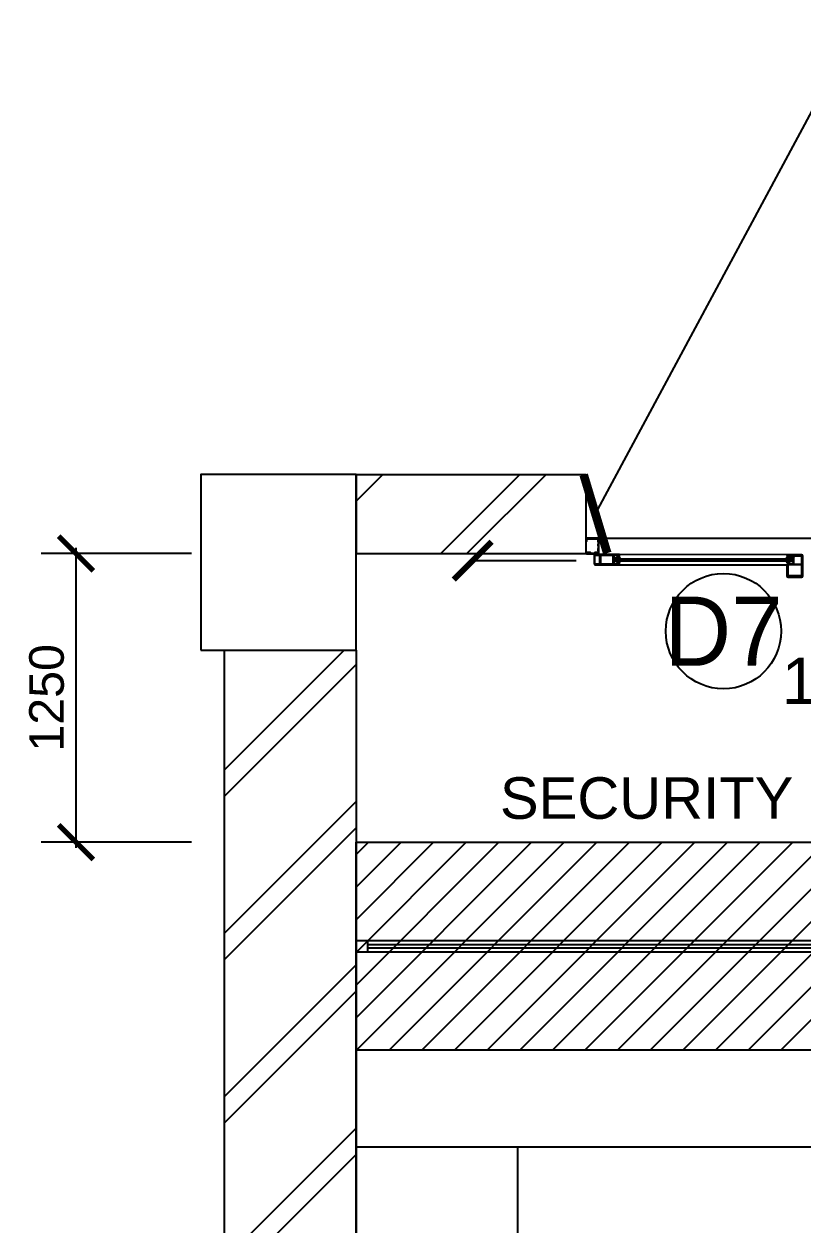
# Model space of a CAD drawing. Header units: millimetres. Extents: x -242071 to 82444, y -53139 to 112036.
# Drawn here: x 8114 to 11489, y -34056 to -28856 of the extents above; entities that cross this region are included whole.
import ezdxf

# ---------------------------------------------------------------- set-up
doc = ezdxf.new("R2010")
doc.units = ezdxf.units.MM
doc.header["$PDSIZE"] = 1
doc.linetypes.add('DASHED', pattern=[19.05, 12.7, -6.35])
for name, color, linetype in [('Columns_conc_steel_timber', 5, 'Continuous'), ('Dimensions_Builders_work', 1, 'Continuous'), ('Fixture_Room', 2, 'Continuous'), ('Hatch_Builders_work', 1, 'Continuous'), ('Hatch_Partition_layout', 1, 'Continuous'), ('Office Number', 2, 'Continuous'), ('Text_Builders_work', 1, 'Continuous'), ('Text_Roof_plan', 1, 'Continuous'), ('Text_Room_names_brickwork', 1, 'Continuous'), ('Walls_brick_block_etc', 3, 'Continuous'), ('Windows_and_doors_to_brickwork', 1, 'Continuous')]:
    doc.layers.add(name, color=color, linetype=linetype)
doc.styles.add('Text_Style_1', font='Freehand')
doc.styles.add('Text_Style_3_d7b89161-017f-4e9d-a07b-0b1ab719bac5', font='freehand')
doc.styles.add('Text_Style_5', font='arial.ttf')
doc.dimstyles.new('$DIM_Caddie', dxfattribs={"dimscale": 100, "dimtxt": 2.5, "dimasz": 3, "dimexe": 3, "dimexo": 0, "dimgap": 1, "dimtad": 1, "dimdec": 0, "dimzin": 0, "dimdsep": 46, "dimtxsty": 'Text_Style_3_d7b89161-017f-4e9d-a07b-0b1ab719bac5', "dimblk": 'ARCHTICK', "dimblk1": 'ARCHTICK', "dimblk2": 'ARCHTICK', "dimcen": 0.4, "dimclrd": 1, "dimclre": 1, "dimclrt": 2, "dimadec": 0, "dimazin": 0, "dimtfac": 0.5, "dimtdec": 0, "dimtix": 1, "dimtmove": 0, "dimatfit": 2, "dimldrblk": 'ARCHTICK', "dimfxl": 7, "dimfxlon": 1, "dimtfillclr": 1, "dimtolj": 1, "dimtzin": 0, "dimlwd": -3, "dimlwe": -3, "dimarcsym": 1})

# ---------------------------------------------------------------- blocks, each defined once
blk = doc.blocks.new('_ArchTick')
at = {"color": 0, "linetype": 'ByBlock', "const_width": 0.15}
blk.add_lwpolyline([(-0.5, -0.5), (0.5, 0.5)], dxfattribs=at)
blk = doc.blocks.new('*D585')
at = {"layer": 'Defpoints', "color": 0}
for p in [(9552.8, -31148.6), (8339.3, -32398.6), (9552.8, -32398.6)]:
    blk.add_point(p, dxfattribs=at)
at = {"layer": 'Dimensions_Builders_work', "color": 1, "linetype": 'Continuous', "lineweight": -3}
for p, q in [((8839.3, -31148.6), (8189.3, -31148.6)), ((8339.3, -31123.6), (8339.3, -32423.6)), ((8839.3, -32398.6), (8189.3, -32398.6))]:
    blk.add_line(p, q, dxfattribs=at)
at = {"layer": 'Dimensions_Builders_work', "color": 1, "lineweight": -3, "xscale": 150, "yscale": 150, "zscale": 150}
for p, rotation in [((8339.3, -31148.6), 90), ((8339.3, -32398.6), 270)]:
    blk.add_blockref('_ArchTick', p, dxfattribs=dict(at, rotation=rotation))
at = {"layer": 'Dimensions_Builders_work', "color": 1, "linetype": 'Continuous', "lineweight": -3, "insert": (8212.8, -31773.6), "char_height": 150, "attachment_point": 5, "rotation": 90, "style": 'Text_Style_5'}
blk.add_mtext('\\A1;1250', dxfattribs=at)
blk = doc.blocks.new('_Open90')
at = {"color": 0, "linetype": 'ByBlock', "lineweight": -2}
for p, q in [((-0.5, 0.5), (0, 0)), ((0, 0), (-1, 0)), ((0, 0), (-0.5, -0.5))]:
    blk.add_line(p, q, dxfattribs=at)

msp = doc.modelspace()

# ---------------------------------------------------------------- hatches: boundary and pattern name
at = {"layer": 'Fixture_Room', "linetype": 'Continuous'}
h = msp.add_hatch(dxfattribs=at)
h.set_pattern_fill('_USER', color=1, scale=100, angle=45, style=0, pattern_type=0)
h.set_pattern_definition([(45, (-0.009, -8204.92), (-70.71068, 70.71068), [])])
h.paths.add_polyline_path([(9552.8, -33298.6), (12541.8, -33298.6), (12541.8, -32398.6), (9552.8, -32398.6)])
at = {"layer": 'Hatch_Builders_work', "linetype": 'Continuous', "lineweight": -3}
h = msp.add_hatch(dxfattribs=at)
h.set_pattern_fill('BRICKPLAN', color=1, scale=500, angle=45, style=0)
h.set_pattern_definition([(45, (-0.009, -8654.9), (-353.5534, 353.5534), []), (45, (-56.6, -8598.35), (-353.5534, 353.5534), [])])
h.paths.add_polyline_path([(8981.3, -39915.8), (8981.3, -39115.7), (9108.3, -39115.7), (9108.3, -38429.9), (8981.3, -38429.9), (8981.3, -31567.7), (9552.8, -31567.7), (9552.8, -36934.4), (9324.2, -36934.4), (9324.2, -37934.4), (9552.8, -37934.4), (9552.8, -38429.9), (11127.6, -38429.9), (11127.6, -39001.4), (9552.8, -39001.4), (9552.8, -39915.8)])
at = {"layer": 'Hatch_Partition_layout', "linetype": 'Continuous'}
h = msp.add_hatch(dxfattribs=at)
h.set_pattern_fill('BRICKPLAN', color=1, scale=500, angle=45, style=0)
h.set_pattern_definition([(45, (-0.009, -8654.9), (-353.553, 353.553), []), (45, (-56.6, -8598.35), (-353.553, 353.553), [])])
h.paths.add_polyline_path([(9552.8, -31148.6), (10549.8, -31148.6), (10549.8, -30805.7), (9552.8, -30805.7)])

# ---------------------------------------------------------------- linework, layer by layer
at = {"layer": 'Columns_conc_steel_timber', "color": 4, "linetype": 'Continuous'}
msp.add_lwpolyline([(8879.7, -31567.7), (9552.8, -31567.7), (9552.8, -30805.7), (8879.7, -30805.7), (8879.7, -31567.7)], dxfattribs=at)
at = {"layer": 'Fixture_Room', "color": 2, "linetype": 'Continuous'}
for p, q in [((9552.8, -32398.6), (12541.8, -32398.6)), ((9552.8, -33298.6), (9552.8, -32398.6)), ((9552.8, -32823.6), (12591.8, -32823.6)), ((9602.8, -32823.6), (9602.8, -32873.6)), ((9552.8, -32873.6), (12591.8, -32873.6)), ((12541.8, -33298.6), (9552.8, -33298.6)), ((9552.8, -34889.6), (9552.8, -33298.6)), ((12541.8, -33718.6), (9552.8, -33718.6)), ((10252.8, -33718.6), (10252.8, -34889.6))]:
    msp.add_line(p, q, dxfattribs=at)
at = {"layer": 'Fixture_Room', "color": 1, "linetype": 'Continuous'}
for p, q in [((9602.8, -32841.1), (12541.8, -32841.1)), ((9602.8, -32856.1), (12541.8, -32856.1))]:
    msp.add_line(p, q, dxfattribs=at)
at = {"layer": 'Text_Builders_work', "color": 2, "linetype": 'Continuous', "lineweight": -3}
msp.add_circle((11144.3, -31484.7), 249.8, dxfattribs=at)
at = {"layer": 'Walls_brick_block_etc', "color": 3, "linetype": 'Continuous'}
for p, q in [((9552.8, -30805.7), (9552.8, -31148.6)), ((9552.8, -30805.7), (10549.8, -30805.7)), ((10549.8, -31148.6), (10549.8, -30805.7)), ((9552.8, -31148.6), (10549.8, -31148.6)), ((8981.3, -31567.7), (8981.3, -38429.9)), ((8981.3, -31567.7), (9552.8, -31567.7)), ((9552.8, -31567.7), (9552.8, -35339.6))]:
    msp.add_line(p, q, dxfattribs=at)
at = {"layer": 'Windows_and_doors_to_brickwork', "color": 1, "linetype": 'Continuous', "lineweight": -3}
for p, q in [((10549.8, -31093.5), (10549.8, -31082.5)), ((10605.3, -31082), (10550.4, -31082)), ((10551.8, -31095.3), (10551.6, -31095.3)), ((10552.3, -31094.8), (10552.3, -31085)), ((10552.8, -31084.5), (10601.7, -31084.5)), ((10601.7, -31090.5), (10601.6, -31090.5)), ((10601.6, -31097.6), (10601.6, -31090.5)), ((10601.7, -31097.6), (10601.6, -31097.6)), ((10602.3, -31090), (10602.3, -31085)), ((10602.3, -31107.6), (10602.3, -31098.1)), ((10604.4, -31083.3), (10605.4, -31083)), ((10604.4, -31114.3), (10604.4, -31083.3)), ((10605.3, -31082), (12374.4, -31082)), ((10549.8, -31148.6), (10549.8, -31144.1)), ((10551.8, -31142.3), (10551.6, -31142.3)), ((10551.6, -31150.4), (10591.1, -31150.4)), ((10552.3, -31143.5), (10552.3, -31142.8)), ((10568.1, -31144), (10552.8, -31144)), ((10568.7, -31147.4), (10568.7, -31144.6)), ((10585.7, -31147.9), (10569.2, -31147.9)), ((10586.8, -31144.9), (10586.8, -31147.4)), ((10601.7, -31144), (10587.7, -31144)), ((10589, -31148.1), (10589, -31147)), ((10602.2, -31147.6, 1.8), (10589, -31147.6, 1.8)), ((10589.5, -31146.5), (10601.7, -31146.5)), ((10591.1, -31148.6), (10589.5, -31148.6)), ((10591.6, -31149.8), (10591.6, -31149.1)), ((10592.9, -31153.4, 1.8), (10592.9, -31147.6, 1.8)), ((10595.6, -31153.4, 1.8), (10595.6, -31147.6, 1.8)), ((10598.2, -31153.4, 1.8), (10598.2, -31147.6, 1.8)), ((10599.5, -31149.1), (10599.5, -31149.8)), ((10601.7, -31148.6), (10600.1, -31148.6)), ((10600.1, -31150.4), (10602.6, -31150.4)), ((10600.9, -31137.5), (10600.9, -31126.3)), ((10601.7, -31125.7), (10601.4, -31125.7)), ((10601.7, -31138.1), (10601.4, -31138.1)), ((10601.6, -31115.2), (10601.6, -31108.1)), ((10601.7, -31108.1), (10601.6, -31108.1)), ((10601.7, -31115.2), (10601.6, -31115.2)), ((10602.2, -31147), (10602.2, -31148.1)), ((10602.3, -31125.2), (10602.3, -31115.7)), ((10602.3, -31143.5), (10602.3, -31138.6)), ((10603.9, -31115.1), (10604.2, -31114.7)), ((10604.2, -31115.5), (10603.9, -31115.1)), ((10604.4, -31148.6), (10604.4, -31115.8)), ((10584, -31157, 1.8), (10584, -31174.7, 1.8)), ((10584, -31176.2, 1.8), (10584, -31193.9, 1.8)), ((10584.1, -31175.1, 1.8), (10584.5, -31175.4, 1.8)), ((10584.5, -31175.4, 1.8), (10584.1, -31175.8, 1.8)), ((10586.4, -31193.9, 1.8), (10586.4, -31157, 1.8)), ((10693.6, -31153.4, 1.8), (10587.5, -31153.4, 1.8)), ((10587.5, -31153.4), (10587.5, -31153.4, 1.8)), ((10587.5, -31153.4), (10693.6, -31153.4)), ((10609.1, -31155.9), (10587.5, -31155.9)), ((10587.5, -31155.9, 1.8), (10609.1, -31155.9, 1.8)), ((10587.5, -31155.9), (10587.5, -31155.9, 1.8)), ((10587.5, -31195), (10609.1, -31195)), ((10609.1, -31195, 1.8), (10587.5, -31195, 1.8)), ((10587.5, -31195), (10587.5, -31195, 1.8)), ((10587.5, -31197.4, 1.8), (10693.6, -31197.4, 1.8)), ((10587.5, -31197.4), (10587.5, -31197.4, 1.8)), ((10693.6, -31197.4), (10587.5, -31197.4)), ((10609.1, -31174.7), (10609.1, -31155.9)), ((10609.1, -31155.9, 1.8), (10609.1, -31174.7, 1.8)), ((10609.1, -31155.9), (10609.1, -31155.9, 1.8)), ((10609.1, -31174.7), (10609.1, -31174.7, 1.8)), ((10609.1, -31195), (10609.1, -31176.2)), ((10609.1, -31176.2, 1.8), (10609.1, -31195, 1.8)), ((10609.1, -31176.2), (10609.1, -31176.2, 1.8)), ((10609.1, -31195), (10609.1, -31195, 1.8)), ((10609.7, -31175.4), (10609.3, -31175.1)), ((10609.3, -31175.1, 1.8), (10609.7, -31175.4, 1.8)), ((10609.3, -31175.1), (10609.3, -31175.1, 1.8)), ((10609.3, -31175.8), (10609.7, -31175.4)), ((10609.7, -31175.4, 1.8), (10609.3, -31175.8, 1.8)), ((10609.3, -31175.8), (10609.3, -31175.8, 1.8)), ((10609.7, -31175.4), (10609.7, -31175.4, 1.8)), ((10611.8, -31195), (10611.8, -31155.9)), ((10611.8, -31155.9), (10667.1, -31155.9)), ((10667.1, -31155.9, 1.8), (10611.8, -31155.9, 1.8)), ((10611.8, -31155.9, 1.8), (10611.8, -31195, 1.8)), ((10611.8, -31155.9), (10611.8, -31155.9, 1.8)), ((10667.1, -31195), (10611.8, -31195)), ((10611.8, -31195, 1.8), (10667.1, -31195, 1.8)), ((10611.8, -31195), (10611.8, -31195, 1.8)), ((10667.1, -31155.9), (10667.1, -31195)), ((10667.1, -31195, 1.8), (10667.1, -31155.9, 1.8)), ((10667.1, -31155.9), (10667.1, -31155.9, 1.8)), ((10667.1, -31195), (10667.1, -31195, 1.8)), ((10669.5, -31155.9), (10669.5, -31195)), ((10669.5, -31155.9, 1.8), (10689.4, -31155.9, 1.8)), ((10669.5, -31195, 1.8), (10669.5, -31155.9, 1.8)), ((10669.5, -31155.9), (10669.5, -31155.9, 1.8)), ((10689.4, -31155.9), (10669.5, -31155.9)), ((10689.4, -31195, 1.8), (10669.5, -31195, 1.8)), ((10669.5, -31195), (10669.5, -31195, 1.8)), ((10669.5, -31195), (10689.4, -31195)), ((10673.6, -31169.1), (10673.6, -31181.8)), ((10673.6, -31169.1), (10673.6, -31169.1, -1.8)), ((10673.6, -31181.8, -1.8), (10673.6, -31169.1, -1.8)), ((10673.6, -31181.8), (10673.6, -31181.8, -1.8)), ((10673.7, -31168.9), (10673.7, -31168.9, -1.8)), ((10682.3, -31168.9), (10673.7, -31168.9)), ((10673.7, -31168.9, -1.8), (10682.3, -31168.9, -1.8)), ((10673.7, -31182), (10673.7, -31182, -1.8)), ((10682.3, -31182, -1.8), (10673.7, -31182, -1.8)), ((10673.7, -31182), (10682.3, -31182)), ((10675.7, -31179.7), (10675.7, -31171.2)), ((10675.7, -31171.2), (10675.7, -31171.2, -1.8)), ((10675.7, -31171.2, -1.8), (10675.7, -31179.7, -1.8)), ((10675.7, -31179.7), (10675.7, -31179.7, -1.8)), ((10675.9, -31171.1), (10675.9, -31171.1, -1.8)), ((10696.5, -31171.1, -1.8), (10675.9, -31171.1, -1.8)), ((10675.9, -31171.1), (10696.5, -31171.1)), ((10675.9, -31179.9), (10675.9, -31179.9, -1.8)), ((10696.5, -31179.9), (10675.9, -31179.9)), ((10675.9, -31179.9, -1.8), (10696.5, -31179.9, -1.8)), ((10682.3, -31168.9), (10682.3, -31168.9, -1.8)), ((10682.3, -31182), (10682.3, -31182, -1.8)), ((10682.4, -31168.9, -1.8), (10684.9, -31166.4, -1.8)), ((10684.9, -31166.4), (10682.4, -31168.9)), ((10682.4, -31168.9), (10682.4, -31168.9, -1.8)), ((10682.4, -31182), (10682.4, -31182, -1.8)), ((10684.9, -31184.5, -1.8), (10682.4, -31182, -1.8)), ((10682.4, -31182), (10684.9, -31184.5)), ((10689.3, -31162.8, 1.8), (10682.6, -31164.6, 1.8)), ((10682.6, -31164.6), (10689.3, -31162.8)), ((10682.6, -31164.6), (10682.6, -31164.6, 1.8)), ((10682.6, -31186.3, 1.8), (10689.3, -31188.1, 1.8)), ((10682.6, -31186.3), (10682.6, -31186.3, 1.8)), ((10689.3, -31188.1), (10682.6, -31186.3)), ((10682.9, -31166.6), (10682.9, -31166.6, 1.8)), ((10682.9, -31184.2), (10682.9, -31184.2, 1.8)), ((10683.7, -31166.1), (10683.3, -31166.5)), ((10683.3, -31166.5, 1.8), (10683.7, -31166.1, 1.8)), ((10683.3, -31166.5), (10683.3, -31166.5, 1.8)), ((10683.7, -31184.8, 1.8), (10683.3, -31184.4, 1.8)), ((10683.3, -31184.4), (10683.3, -31184.4, 1.8)), ((10683.3, -31184.4), (10683.7, -31184.8)), ((10684, -31166.5), (10683.7, -31166.1)), ((10683.7, -31166.1, 1.8), (10684, -31166.5, 1.8)), ((10683.7, -31166.1), (10683.7, -31166.1, 1.8)), ((10684, -31184.4, 1.8), (10683.7, -31184.8, 1.8)), ((10683.7, -31184.8), (10684, -31184.4)), ((10683.7, -31184.8), (10683.7, -31184.8, 1.8)), ((10684, -31166.5), (10684, -31166.5, 1.8)), ((10684, -31184.4), (10684, -31184.4, 1.8)), ((10685.1, -31166.1), (10684.8, -31166.5)), ((10684.8, -31166.5, 1.8), (10685.1, -31166.1, 1.8)), ((10684.8, -31166.5), (10684.8, -31166.5, 1.8)), ((10685.1, -31184.8, 1.8), (10684.8, -31184.4, 1.8)), ((10684.8, -31184.4), (10684.8, -31184.4, 1.8)), ((10684.8, -31184.4), (10685.1, -31184.8)), ((10684.9, -31166.4), (10684.9, -31166.4, -1.8)), ((10684.9, -31184.5), (10684.9, -31184.5, -1.8)), ((10685.5, -31166.5), (10685.1, -31166.1)), ((10685.1, -31166.1, 1.8), (10685.5, -31166.5, 1.8)), ((10685.1, -31166.1), (10685.1, -31166.1, 1.8)), ((10685.5, -31184.4, 1.8), (10685.1, -31184.8, 1.8)), ((10685.1, -31184.8), (10685.5, -31184.4)), ((10685.1, -31184.8), (10685.1, -31184.8, 1.8)), ((10685.2, -31166.5), (10685.2, -31166.5, -1.8)), ((10685.2, -31166.5, -1.8), (10685.2, -31168.8, -1.8)), ((10685.2, -31168.8), (10685.2, -31166.5)), ((10685.2, -31168.8), (10685.2, -31168.8, -1.8)), ((10685.2, -31182.1), (10685.2, -31182.1, -1.8)), ((10685.2, -31182.1, -1.8), (10685.2, -31184.4, -1.8)), ((10685.2, -31184.4), (10685.2, -31182.1)), ((10685.2, -31184.4), (10685.2, -31184.4, -1.8)), ((10685.4, -31168.9), (10685.4, -31168.9, -1.8)), ((10685.4, -31168.9, -1.8), (10687, -31168.9, -1.8)), ((10687, -31168.9), (10685.4, -31168.9)), ((10685.4, -31182), (10685.4, -31182, -1.8)), ((10687, -31182, -1.8), (10685.4, -31182, -1.8)), ((10685.4, -31182), (10687, -31182)), ((10685.5, -31166.5), (10685.5, -31166.5, 1.8)), ((10685.5, -31184.4), (10685.5, -31184.4, 1.8)), ((10686.6, -31166.1), (10686.3, -31166.5)), ((10686.3, -31166.5, 1.8), (10686.6, -31166.1, 1.8)), ((10686.3, -31166.5), (10686.3, -31166.5, 1.8)), ((10686.6, -31184.8, 1.8), (10686.3, -31184.4, 1.8)), ((10686.3, -31184.4), (10686.3, -31184.4, 1.8)), ((10686.3, -31184.4), (10686.6, -31184.8)), ((10687, -31166.5), (10686.6, -31166.1)), ((10686.6, -31166.1, 1.8), (10687, -31166.5, 1.8)), ((10686.6, -31166.1), (10686.6, -31166.1, 1.8)), ((10687, -31184.4, 1.8), (10686.6, -31184.8, 1.8)), ((10686.6, -31184.8), (10687, -31184.4)), ((10686.6, -31184.8), (10686.6, -31184.8, 1.8)), ((10687, -31166.5), (10687, -31166.5, 1.8)), ((10687, -31168.9), (10687, -31168.9, -1.8)), ((10687, -31182), (10687, -31182, -1.8)), ((10687, -31184.4), (10687, -31184.4, 1.8)), ((10687.2, -31168.9, -1.8), (10689.6, -31166.4, -1.8)), ((10689.6, -31166.4), (10687.2, -31168.9)), ((10687.2, -31168.9), (10687.2, -31168.9, -1.8)), ((10687.2, -31182), (10687.2, -31182, -1.8)), ((10689.6, -31184.5, -1.8), (10687.2, -31182, -1.8)), ((10687.2, -31182), (10689.6, -31184.5)), ((10688.1, -31166.1), (10687.8, -31166.5)), ((10687.8, -31166.5, 1.8), (10688.1, -31166.1, 1.8)), ((10687.8, -31166.5), (10687.8, -31166.5, 1.8)), ((10688.1, -31184.8, 1.8), (10687.8, -31184.4, 1.8)), ((10687.8, -31184.4), (10687.8, -31184.4, 1.8)), ((10687.8, -31184.4), (10688.1, -31184.8)), ((10688.5, -31166.5), (10688.1, -31166.1)), ((10688.1, -31166.1, 1.8), (10688.5, -31166.5, 1.8)), ((10688.1, -31166.1), (10688.1, -31166.1, 1.8)), ((10688.5, -31184.4, 1.8), (10688.1, -31184.8, 1.8)), ((10688.1, -31184.8), (10688.5, -31184.4)), ((10688.1, -31184.8), (10688.1, -31184.8, 1.8)), ((10688.5, -31166.5), (10688.5, -31166.5, 1.8)), ((10688.5, -31184.4), (10688.5, -31184.4, 1.8)), ((10689.3, -31162.8), (10689.3, -31162.8, 1.8)), ((10689.6, -31166.1), (10689.3, -31166.5)), ((10689.3, -31166.5, 1.8), (10689.6, -31166.1, 1.8)), ((10689.3, -31166.5), (10689.3, -31166.5, 1.8)), ((10689.6, -31184.8, 1.8), (10689.3, -31184.4, 1.8)), ((10689.3, -31184.4), (10689.3, -31184.4, 1.8)), ((10689.3, -31184.4), (10689.6, -31184.8)), ((10689.3, -31188.1), (10689.3, -31188.1, 1.8)), ((10689.4, -31155.9), (10689.4, -31155.9, 1.8)), ((10689.4, -31195), (10689.4, -31195, 1.8)), ((10690, -31166.5), (10689.6, -31166.1)), ((10689.6, -31166.1, 1.8), (10690, -31166.5, 1.8)), ((10689.6, -31166.1), (10689.6, -31166.1, 1.8)), ((10689.6, -31166.4), (10689.6, -31166.4, -1.8)), ((10690, -31184.4, 1.8), (10689.6, -31184.8, 1.8)), ((10689.6, -31184.8), (10690, -31184.4)), ((10689.6, -31184.5), (10689.6, -31184.5, -1.8)), ((10689.6, -31184.8), (10689.6, -31184.8, 1.8)), ((10689.9, -31156.4, 1.8), (10689.9, -31161.9, 1.8)), ((10689.9, -31156.4), (10689.9, -31156.4, 1.8)), ((10689.9, -31161.9), (10689.9, -31156.4)), ((10689.9, -31161.9), (10689.9, -31161.9, 1.8)), ((10689.9, -31166.5), (10689.9, -31166.5, -1.8)), ((10689.9, -31166.5, -1.8), (10689.9, -31168.8, -1.8)), ((10689.9, -31168.8), (10689.9, -31166.5)), ((10689.9, -31168.8), (10689.9, -31168.8, -1.8)), ((10689.9, -31182.1, -1.8), (10689.9, -31184.4, -1.8)), ((10689.9, -31182.1), (10689.9, -31182.1, -1.8)), ((10689.9, -31184.4), (10689.9, -31182.1)), ((10689.9, -31184.4), (10689.9, -31184.4, -1.8)), ((10689.9, -31189, 1.8), (10689.9, -31194.5, 1.8)), ((10689.9, -31189), (10689.9, -31189, 1.8)), ((10689.9, -31194.5), (10689.9, -31189)), ((10689.9, -31194.5), (10689.9, -31194.5, 1.8)), ((10690, -31166.5), (10690, -31166.5, 1.8)), ((10690, -31184.4), (10690, -31184.4, 1.8)), ((10690.1, -31168.9, -1.8), (10692.2, -31168.9, -1.8)), ((10690.1, -31168.9), (10690.1, -31168.9, -1.8)), ((10692.2, -31168.9), (10690.1, -31168.9)), ((10692.2, -31182, -1.8), (10690.1, -31182, -1.8)), ((10690.1, -31182), (10690.1, -31182, -1.8)), ((10690.1, -31182), (10692.2, -31182)), ((10691.1, -31166.1), (10690.7, -31166.5)), ((10690.7, -31166.5, 1.8), (10691.1, -31166.1, 1.8)), ((10690.7, -31166.5), (10690.7, -31166.5, 1.8)), ((10691.1, -31184.8, 1.8), (10690.7, -31184.4, 1.8)), ((10690.7, -31184.4), (10690.7, -31184.4, 1.8)), ((10690.7, -31184.4), (10691.1, -31184.8)), ((10691.5, -31166.5), (10691.1, -31166.1)), ((10691.1, -31166.1, 1.8), (10691.5, -31166.5, 1.8)), ((10691.1, -31166.1), (10691.1, -31166.1, 1.8)), ((10691.1, -31184.8), (10691.5, -31184.4)), ((10691.5, -31184.4, 1.8), (10691.1, -31184.8, 1.8)), ((10691.1, -31184.8), (10691.1, -31184.8, 1.8)), ((10691.5, -31166.5), (10691.5, -31166.5, 1.8)), ((10691.5, -31184.4), (10691.5, -31184.4, 1.8)), ((10692.2, -31168.9), (10692.2, -31168.9, -1.8)), ((10692.2, -31182), (10692.2, -31182, -1.8)), ((10692.4, -31166.1, 1.8), (10692.4, -31154.9, 1.8)), ((10692.4, -31154.9, 1.8), (10693.6, -31154.9, 1.8)), ((10692.4, -31154.9), (10692.4, -31154.9, 1.8)), ((10692.4, -31154.9), (10692.4, -31166.1)), ((10693.6, -31154.9), (10692.4, -31154.9)), ((10692.4, -31163), (10692.4, -31168.8)), ((10692.4, -31168.8, -1.8), (10692.4, -31163, -1.8)), ((10692.4, -31163), (10692.4, -31163, -1.8)), ((10692.4, -31166.1), (10692.4, -31166.1, 1.8)), ((10692.4, -31168.8), (10692.4, -31168.8, -1.8)), ((10692.4, -31182.1), (10692.4, -31182.1, -1.8)), ((10692.4, -31187.9, -1.8), (10692.4, -31182.1, -1.8)), ((10692.4, -31182.1), (10692.4, -31187.9)), ((10692.4, -31196, 1.8), (10692.4, -31184.8, 1.8)), ((10692.4, -31184.8), (10692.4, -31184.8, 1.8)), ((10692.4, -31184.8), (10692.4, -31196)), ((10692.4, -31187.9), (10692.4, -31187.9, -1.8)), ((10692.4, -31196), (10693.6, -31196)), ((10693.6, -31196, 1.8), (10692.4, -31196, 1.8)), ((10692.4, -31196), (10692.4, -31196, 1.8)), ((10696.7, -31170.8), (10692.7, -31162.9)), ((10692.7, -31162.9, -1.8), (10696.7, -31170.8, -1.8)), ((10692.7, -31162.9), (10692.7, -31162.9, -1.8)), ((10696.7, -31180.1, -1.8), (10692.7, -31188, -1.8)), ((10692.7, -31188), (10696.7, -31180.1)), ((10692.7, -31188), (10692.7, -31188, -1.8)), ((10693.6, -31153.4), (10693.6, -31153.4, 1.8)), ((11420.1, -31153.6), (10693.6, -31153.4)), ((10693.6, -31154.9), (10693.6, -31154.9, 1.8)), ((10693.6, -31196), (10693.6, -31196, 1.8)), ((10693.6, -31197.4), (10693.6, -31197.4, 1.8)), ((10693.6, -31197.4), (11419.2, -31197.4)), ((10694.2, -31154.3, 1.8), (10694.2, -31154, 1.8)), ((10694.2, -31154), (10694.2, -31154, 1.8)), ((10694.2, -31154), (10694.2, -31154.3)), ((10694.2, -31154.3), (10694.2, -31154.3, 1.8)), ((10694.2, -31196.6), (10694.2, -31196.9)), ((10694.2, -31196.9, 1.8), (10694.2, -31196.6, 1.8)), ((10694.2, -31196.6), (10694.2, -31196.6, 1.8)), ((10694.2, -31196.9), (10694.2, -31196.9, 1.8)), ((10696.5, -31171.1, -3.5), (11417, -31171.1, -3.5)), ((10696.5, -31171.1), (10696.5, -31171.1, -1.8)), ((10696.5, -31179.9, -3.5), (11417, -31179.9, -3.5)), ((10696.5, -31179.9), (10696.5, -31179.9, -1.8)), ((10696.7, -31170.8), (10696.7, -31170.8, -1.8)), ((10696.7, -31180.1), (10696.7, -31180.1, -1.8)), ((11416.9, -31170.8, -3.5), (11420.8, -31162.9, -3.5)), ((11420.8, -31162.9, -1.8), (11416.9, -31170.8, -1.8)), ((11416.9, -31170.8, -1.8), (11416.9, -31170.8, -3.5)), ((11416.9, -31180.1, -1.8), (11416.9, -31180.1, -3.5)), ((11420.8, -31188, -3.5), (11416.9, -31180.1, -3.5)), ((11416.9, -31180.1, -1.8), (11420.8, -31188, -1.8)), ((11437.7, -31171.1, -3.5), (11417, -31171.1, -3.5)), ((11417, -31171.1, -1.8), (11417, -31171.1, -3.5)), ((11417, -31171.1, -1.8), (11437.7, -31171.1, -1.8)), ((11417, -31179.9, -3.5), (11437.7, -31179.9, -3.5)), ((11417, -31179.9, -1.8), (11417, -31179.9, -3.5)), ((11437.7, -31179.9, -1.8), (11417, -31179.9, -1.8)), ((11420.8, -31162.9, -1.8), (11420.8, -31162.9, -3.5)), ((11420.8, -31188, -1.8), (11420.8, -31188, -3.5)), ((11421.1, -31163, -3.5), (11421.1, -31168.8, -3.5)), ((11421.1, -31168.8, -1.8), (11421.1, -31163, -1.8)), ((11421.1, -31168.8, -1.8), (11421.1, -31168.8, -3.5)), ((11421.1, -31182.1, -1.8), (11421.1, -31182.1, -3.5)), ((11421.1, -31182.1, -3.5), (11421.1, -31187.9, -3.5)), ((11421.1, -31187.9, -1.8), (11421.1, -31182.1, -1.8)), ((11421.3, -31168.9, -1.8), (11421.3, -31168.9, -3.5)), ((11423.4, -31168.9, -1.8), (11421.3, -31168.9, -1.8)), ((11421.3, -31168.9, -3.5), (11423.4, -31168.9, -3.5)), ((11421.3, -31182, -1.8), (11421.3, -31182, -3.5)), ((11423.4, -31182, -3.5), (11421.3, -31182, -3.5)), ((11421.3, -31182, -1.8), (11423.4, -31182, -1.8)), ((11423.4, -31168.9, -1.8), (11423.4, -31168.9, -3.5)), ((11423.4, -31182, -1.8), (11423.4, -31182, -3.5)), ((11423.6, -31168.8, -3.5), (11423.6, -31166.5, -3.5)), ((11423.6, -31166.5, -1.8), (11423.6, -31168.8, -1.8)), ((11423.6, -31168.8, -1.8), (11423.6, -31168.8, -3.5)), ((11423.6, -31182.1, -1.8), (11423.6, -31182.1, -3.5)), ((11423.6, -31184.4, -3.5), (11423.6, -31182.1, -3.5)), ((11423.6, -31182.1, -1.8), (11423.6, -31184.4, -1.8)), ((11423.6, -31184.4, -1.8), (11423.6, -31184.4, -3.5)), ((11423.9, -31166.4, -3.5), (11426.4, -31168.9, -3.5)), ((11426.4, -31168.9, -1.8), (11423.9, -31166.4, -1.8)), ((11426.4, -31182, -3.5), (11423.9, -31184.5, -3.5)), ((11423.9, -31184.5, -1.8), (11426.4, -31182, -1.8)), ((11426.4, -31168.9, -1.8), (11426.4, -31168.9, -3.5)), ((11426.4, -31182, -1.8), (11426.4, -31182, -3.5)), ((11426.5, -31168.9, -1.8), (11426.5, -31168.9, -3.5)), ((11426.5, -31168.9, -3.5), (11428.2, -31168.9, -3.5)), ((11428.2, -31168.9, -1.8), (11426.5, -31168.9, -1.8)), ((11428.2, -31182, -3.5), (11426.5, -31182, -3.5)), ((11426.5, -31182, -1.8), (11426.5, -31182, -3.5)), ((11426.5, -31182, -1.8), (11428.2, -31182, -1.8)), ((11428.2, -31168.9, -1.8), (11428.2, -31168.9, -3.5)), ((11428.2, -31182, -1.8), (11428.2, -31182, -3.5)), ((11428.3, -31166.5, -1.8), (11428.3, -31166.5, -3.5)), ((11428.3, -31168.8, -3.5), (11428.3, -31166.5, -3.5)), ((11428.3, -31166.5, -1.8), (11428.3, -31168.8, -1.8)), ((11428.3, -31168.8, -1.8), (11428.3, -31168.8, -3.5)), ((11428.3, -31182.1, -1.8), (11428.3, -31182.1, -3.5)), ((11428.3, -31184.4, -3.5), (11428.3, -31182.1, -3.5)), ((11428.3, -31182.1, -1.8), (11428.3, -31184.4, -1.8)), ((11428.3, -31184.4, -1.8), (11428.3, -31184.4, -3.5)), ((11428.6, -31166.4, -3.5), (11431.1, -31168.9, -3.5)), ((11431.1, -31168.9, -1.8), (11428.6, -31166.4, -1.8)), ((11431.1, -31182, -3.5), (11428.6, -31184.5, -3.5)), ((11428.6, -31184.5, -1.8), (11431.1, -31182, -1.8)), ((11431.1, -31168.9, -1.8), (11431.1, -31168.9, -3.5)), ((11431.1, -31182, -1.8), (11431.1, -31182, -3.5)), ((11431.2, -31168.9, -3.5), (11439.8, -31168.9, -3.5)), ((11431.2, -31168.9, -1.8), (11431.2, -31168.9, -3.5)), ((11439.8, -31168.9, -1.8), (11431.2, -31168.9, -1.8)), ((11431.2, -31182, -1.8), (11431.2, -31182, -3.5)), ((11439.8, -31182, -3.5), (11431.2, -31182, -3.5)), ((11431.2, -31182, -1.8), (11439.8, -31182, -1.8)), ((11437.7, -31171.1, -1.8), (11437.7, -31171.1, -3.5)), ((11437.7, -31179.9, -1.8), (11437.7, -31179.9, -3.5)), ((11437.9, -31171.2, -1.8), (11437.9, -31171.2, -3.5)), ((11437.9, -31179.7, -3.5), (11437.9, -31171.2, -3.5)), ((11437.9, -31171.2, -1.8), (11437.9, -31179.7, -1.8)), ((11437.9, -31179.7, -1.8), (11437.9, -31179.7, -3.5)), ((11439.8, -31168.9, -1.8), (11439.8, -31168.9, -3.5)), ((11439.8, -31182, -1.8), (11439.8, -31182, -3.5)), ((11440, -31169.1, -1.8), (11440, -31169.1, -3.5)), ((11440, -31169.1, -3.5), (11440, -31181.8, -3.5)), ((11440, -31181.8, -1.8), (11440, -31169.1, -1.8)), ((11440, -31181.8, -1.8), (11440, -31181.8, -3.5))]:
    msp.add_line(p, q, dxfattribs=at)
at = {"layer": 'Windows_and_doors_to_brickwork', "color": 1, "linetype": 'DASHED', "lineweight": -3}
msp.add_line((11437.9, -31175.5, -1.8), (10675.7, -31175.5, -1.8), dxfattribs=at)
at = {"layer": 'Windows_and_doors_to_brickwork', "color": 1, "lineweight": -3}
for p, q in [((11419.2, -31196.8, -3.5), (11419.2, -31245.2, -3.5)), ((11482.5, -31153.6, -3.5), (11420.1, -31153.6, -3.5)), ((11420.1, -31155.4, -3.5), (11420.6, -31155.4, -3.5)), ((11420.6, -31195.9, -3.5), (11420.1, -31195.9, -3.5)), ((11421.1, -31155.9, -3.5), (11421.1, -31166.3, -3.5)), ((11421.1, -31184.9, -3.5), (11421.1, -31195.3, -3.5)), ((11422, -31166.7, -3.5), (11422.4, -31166.3, -3.5)), ((11422.4, -31185, -3.5), (11422, -31184.6, -3.5)), ((11422.4, -31166.3, -3.5), (11422.8, -31166.7, -3.5)), ((11422.8, -31184.6, -3.5), (11422.4, -31185, -3.5)), ((11423.5, -31166.7, -3.5), (11423.9, -31166.3, -3.5)), ((11423.9, -31185, -3.5), (11423.5, -31184.6, -3.5)), ((11423.6, -31162.4, -3.5), (11423.6, -31157.3, -3.5)), ((11423.6, -31193.6, -3.5), (11423.6, -31188.9, -3.5)), ((11423.9, -31166.3, -3.5), (11424.3, -31166.7, -3.5)), ((11424.3, -31184.6, -3.5), (11423.9, -31185, -3.5)), ((11430.9, -31164.8, -3.5), (11424, -31162.9, -3.5)), ((11424, -31188.4, -3.5), (11430.9, -31186.5, -3.5)), ((11424.1, -31156.8, -3.5), (11435.2, -31156.8, -3.5)), ((11445.2, -31194.1, -3.5), (11424.1, -31194.1, -3.5)), ((11425, -31166.7, -3.5), (11425.4, -31166.3, -3.5)), ((11425.4, -31185, -3.5), (11425, -31184.6, -3.5)), ((11425.4, -31166.3, -3.5), (11425.8, -31166.7, -3.5)), ((11425.8, -31184.6, -3.5), (11425.4, -31185, -3.5)), ((11426.5, -31166.7, -3.5), (11426.9, -31166.3, -3.5)), ((11426.9, -31185, -3.5), (11426.5, -31184.6, -3.5)), ((11426.9, -31166.3, -3.5), (11427.3, -31166.7, -3.5)), ((11427.3, -31184.6, -3.5), (11426.9, -31185, -3.5)), ((11428, -31166.7, -3.5), (11428.4, -31166.3, -3.5)), ((11428.4, -31185, -3.5), (11428, -31184.6, -3.5)), ((11428.4, -31166.3, -3.5), (11428.7, -31166.7, -3.5)), ((11428.7, -31184.6, -3.5), (11428.4, -31185, -3.5)), ((11429.5, -31166.7, -3.5), (11429.9, -31166.3, -3.5)), ((11429.9, -31185, -3.5), (11429.5, -31184.6, -3.5)), ((11429.9, -31166.3, -3.5), (11430.2, -31166.7, -3.5)), ((11430.2, -31184.6, -3.5), (11429.9, -31185, -3.5)), ((11430.6, -31166.8, -3.5), (11430.6, -31166.8, -3.5)), ((11430.6, -31184.4, -3.5), (11430.6, -31184.4, -3.5)), ((11435.7, -31157.3, -3.5), (11435.7, -31159.4, -3.5)), ((11436.3, -31160, -3.5), (11445.2, -31160, -3.5)), ((11445.8, -31184.4, -3.5), (11445.3, -31184.9, -3.5)), ((11445.3, -31185.7, -3.5), (11445.8, -31186.2, -3.5)), ((11445.8, -31186.2, -3.5), (11445.3, -31186.7, -3.5)), ((11445.3, -31187.4, -3.5), (11445.8, -31188, -3.5)), ((11445.8, -31160.5, -3.5), (11445.8, -31184.4, -3.5)), ((11445.8, -31188, -3.5), (11445.8, -31193.6, -3.5)), ((11486.9, -31175.6, -3.5), (11487.7, -31174.9, -3.5)), ((11487.7, -31176.4, -3.5), (11486.9, -31175.6, -3.5)), ((11487.8, -31174.5, -3.5), (11487.8, -31158.9, -3.5)), ((11487.8, -31245.2, -3.5), (11487.8, -31176.7, -3.5)), ((11424.5, -31250.4, -3.5), (11482.5, -31250.4, -3.5))]:
    msp.add_line(p, q, dxfattribs=at)
at = {"layer": 'Windows_and_doors_to_brickwork', "color": 1, "lineweight": -3, "elevation": -3.5, "flags": 128}
for points in [[(11479, -31243.4, 0.414214), (11484.3, -31238.1), (11484.3, -31198.2, 0.414214), (11483.8, -31197.6), (11423.2, -31197.6, 0.414214), (11422.7, -31198.2), (11422.7, -31238.1, 0.414214), (11428, -31243.4)], [(11453.5, -31160, 0.414214), (11448.2, -31165.3), (11448.2, -31193.6, 0.414214), (11448.8, -31194.1), (11483.8, -31194.1, 0.414214), (11484.3, -31193.6), (11484.3, -31165.3, 0.414214), (11479, -31160)]]:
    msp.add_lwpolyline(points, format="xyb", close=True, dxfattribs=at)
at = {"layer": 'Windows_and_doors_to_brickwork', "color": 1, "linetype": 'Continuous', "lineweight": -3}
for centre, radius, start, end in [((10550.4, -31082.5), 0.528, 90, 180), ((10551.6, -31093.5), 1.76, 180, 270), ((10551.8, -31094.8), 0.528, 270, 0), ((10552.8, -31085), 0.528, 90, 180), ((10601.7, -31085), 0.528, 0, 90), ((10601.7, -31090), 0.528, 270, 0), ((10601.7, -31098.1), 0.528, 0, 90), ((10605.3, -31082.5), 0.528, 285, 90), ((10551.6, -31144.1), 1.76, 90, 180), ((10551.6, -31148.6), 1.76, 180, 270), ((10551.8, -31142.8), 0.528, 0, 90), ((10552.8, -31143.5), 0.528, 180, 270), ((10568.1, -31144.6), 0.528, 0, 90), ((10569.2, -31147.4), 0.528, 180, 270), ((10585.8, -31146.7), 1.2, 267.2051, 325.925), ((10587.7, -31144.9), 0.88, 90, 180), ((10589.5, -31147), 0.528, 90, 180), ((10589.5, -31148.1), 0.528, 180, 270), ((10591.1, -31149.1), 0.528, 0, 90), ((10591.1, -31149.8), 0.528, 270, 0), ((10600.1, -31149.1), 0.528, 90, 180), ((10600.1, -31149.8), 0.528, 180, 270), ((10601.4, -31126.3), 0.528, 90, 180), ((10601.4, -31137.5), 0.528, 180, 270), ((10601.7, -31107.6), 0.528, 270, 0), ((10601.7, -31115.7), 0.528, 0, 90), ((10601.7, -31125.2), 0.528, 270, 0), ((10601.7, -31138.6), 0.528, 0, 90), ((10601.7, -31143.5), 0.528, 270, 0), ((10601.7, -31147), 0.528, 0, 90), ((10601.7, -31148.1), 0.528, 270, 0), ((10602.6, -31148.6), 1.76, 270, 0), ((10603.9, -31114.3), 0.528, 315, 0), ((10603.9, -31115.8), 0.528, 0, 45), ((10587.5, -31157, 1.8), 3.52, 90, 180), ((10584.5, -31174.7, 1.8), 0.528, 180, 225), ((10584.5, -31176.2, 1.8), 0.528, 135, 180), ((10587.5, -31193.9, 1.8), 3.52, 180, 270), ((10609.7, -31174.7, 1.8), 0.528, 180, 225), ((10609.7, -31176.2, 1.8), 0.528, 135, 180), ((10673.7, -31169.1), 0.176, 90, 180), ((10673.7, -31181.8), 0.176, 180, 270), ((10675.9, -31171.2, -1.8), 0.176, 90, 180), ((10675.9, -31179.7, -1.8), 0.176, 180, 270), ((10682.9, -31165.6, 1.8), 1.06, 103.8408, 271.574), ((10682.9, -31185.3, 1.8), 1.06, 88.426, 256.1592), ((10682.3, -31168.8, -1.8), 0.176, 270, 315), ((10682.3, -31182.1, -1.8), 0.176, 45, 90), ((10682.9, -31166.1, 1.8), 0.528, 271.574, 315), ((10682.9, -31184.8, 1.8), 0.528, 45, 88.426), ((10684.4, -31166.1, 1.8), 0.528, 225, 315), ((10684.4, -31184.8, 1.8), 0.528, 45, 135), ((10685, -31166.5), 0.176, 0, 135), ((10685, -31184.4), 0.176, 225, 0), ((10685.4, -31168.8, -1.8), 0.176, 180, 270), ((10685.4, -31182.1, -1.8), 0.176, 90, 180), ((10685.9, -31166.1, 1.8), 0.528, 225, 315), ((10685.9, -31184.8, 1.8), 0.528, 45, 135), ((10687.4, -31166.1, 1.8), 0.528, 225, 315), ((10687, -31168.8, -1.8), 0.176, 270, 315), ((10687, -31182.1, -1.8), 0.176, 45, 90), ((10687.4, -31184.8, 1.8), 0.528, 45, 135), ((10688.9, -31166.1, 1.8), 0.528, 225, 315), ((10688.9, -31184.8, 1.8), 0.528, 45, 135), ((10689.1, -31161.9), 0.88, 285, 0), ((10689.1, -31189), 0.88, 0, 75), ((10689.4, -31156.4), 0.528, 0, 90), ((10689.4, -31194.5), 0.528, 270, 0), ((10689.8, -31166.5), 0.176, 0, 135), ((10689.8, -31184.4), 0.176, 225, 0), ((10690.1, -31168.8, -1.8), 0.176, 180, 270), ((10690.1, -31182.1, -1.8), 0.176, 90, 180), ((10690.4, -31166.1, 1.8), 0.528, 225, 315), ((10690.4, -31184.8, 1.8), 0.528, 45, 135), ((10691.9, -31166.1, 1.8), 0.528, 225, 0), ((10691.9, -31184.8, 1.8), 0.528, 0, 135), ((10692.2, -31168.8, -1.8), 0.176, 270, 0), ((10692.2, -31182.1, -1.8), 0.176, 0, 90), ((10692.6, -31163), 0.176, 26.5651, 180), ((10692.6, -31187.9), 0.176, 180, 333.4349), ((10693.6, -31154, 1.8), 0.528, 0, 90), ((10693.6, -31154.3, 1.8), 0.528, 270, 0), ((10693.6, -31196.6, 1.8), 0.528, 0, 90), ((10693.6, -31196.9, 1.8), 0.528, 270, 0), ((10696.5, -31170.9), 0.176, 270, 26.5651), ((10696.5, -31180), 0.176, 333.4349, 90), ((11417, -31170.9, -3.5), 0.176, 153.4349, 270), ((11417, -31180, -3.5), 0.176, 90, 206.5651), ((11421, -31163, -3.5), 0.176, 0, 153.4349), ((11421, -31187.9, -3.5), 0.176, 206.5651, 0), ((11421.3, -31168.8, -1.8), 0.176, 180, 270), ((11421.3, -31182.1, -1.8), 0.176, 90, 180), ((11423.4, -31168.8, -1.8), 0.176, 270, 0), ((11423.4, -31182.1, -1.8), 0.176, 0, 90), ((11423.8, -31166.5, -3.5), 0.176, 45, 180), ((11423.8, -31184.4, -3.5), 0.176, 180, 315), ((11426.5, -31168.8, -1.8), 0.176, 225, 270), ((11426.5, -31182.1, -1.8), 0.176, 90, 135), ((11428.2, -31168.8, -1.8), 0.176, 270, 0), ((11428.2, -31182.1, -1.8), 0.176, 0, 90), ((11428.5, -31166.5, -3.5), 0.176, 45, 180), ((11428.5, -31184.4, -3.5), 0.176, 180, 315), ((11431.2, -31168.8, -1.8), 0.176, 225, 270), ((11431.2, -31182.1, -1.8), 0.176, 90, 135), ((11437.7, -31171.2, -1.8), 0.176, 0, 90), ((11437.7, -31179.7, -1.8), 0.176, 270, 0), ((11439.8, -31169.1, -3.5), 0.176, 0, 90), ((11439.8, -31181.8, -3.5), 0.176, 270, 0)]:
    msp.add_arc(centre, radius, start, end, dxfattribs=at)
at = {"layer": 'Windows_and_doors_to_brickwork', "color": 1, "linetype": 'Continuous', "lineweight": -3, "extrusion": (0, 0, -1)}
for centre, radius, start, end in [((-10587.5, -31157, -1.8), 1.06, 0, 90), ((-10587.5, -31193.9, -1.8), 1.06, 270, 0), ((-10609.7, -31174.7), 0.528, 315, 0), ((-10609.7, -31176.2), 0.528, 0, 45), ((-10673.7, -31169.1, 1.8), 0.176, 0, 90), ((-10673.7, -31181.8, 1.8), 0.176, 270, 0), ((-10675.9, -31171.2), 0.176, 0, 90), ((-10675.9, -31179.7), 0.176, 270, 0), ((-10682.9, -31165.6), 1.06, 268.426, 76.1592), ((-10682.9, -31185.3), 1.06, 283.8408, 91.574), ((-10682.3, -31168.8), 0.176, 225, 270), ((-10682.3, -31182.1), 0.176, 90, 135), ((-10682.9, -31166.1), 0.528, 225, 268.426), ((-10682.9, -31184.8), 0.528, 91.574, 135), ((-10684.4, -31166.1), 0.528, 225, 315), ((-10684.4, -31184.8), 0.528, 45, 135), ((-10685, -31166.5, 1.8), 0.176, 45, 180), ((-10685, -31184.4, 1.8), 0.176, 180, 315), ((-10685.4, -31168.8), 0.176, 270, 0), ((-10685.4, -31182.1), 0.176, 0, 90), ((-10685.9, -31166.1), 0.528, 225, 315), ((-10685.9, -31184.8), 0.528, 45, 135), ((-10687.4, -31166.1), 0.528, 225, 315), ((-10687, -31168.8), 0.176, 225, 270), ((-10687, -31182.1), 0.176, 90, 135), ((-10687.4, -31184.8), 0.528, 45, 135), ((-10688.9, -31166.1), 0.528, 225, 315), ((-10688.9, -31184.8), 0.528, 45, 135), ((-10689.1, -31161.9, -1.8), 0.88, 180, 255), ((-10689.1, -31189, -1.8), 0.88, 105, 180), ((-10689.4, -31156.4, -1.8), 0.528, 90, 180), ((-10689.4, -31194.5, -1.8), 0.528, 180, 270), ((-10689.8, -31166.5, 1.8), 0.176, 45, 180), ((-10689.8, -31184.4, 1.8), 0.176, 180, 315), ((-10690.1, -31168.8), 0.176, 270, 0), ((-10690.1, -31182.1), 0.176, 0, 90), ((-10690.4, -31166.1), 0.528, 225, 315), ((-10690.4, -31184.8), 0.528, 45, 135), ((-10691.9, -31166.1), 0.528, 180, 315), ((-10691.9, -31184.8), 0.528, 45, 180), ((-10692.2, -31168.8), 0.176, 180, 270), ((-10692.2, -31182.1), 0.176, 90, 180), ((-10692.6, -31163, 1.8), 0.176, 0, 153.4349), ((-10692.6, -31187.9, 1.8), 0.176, 206.5651, 0), ((-10693.6, -31154), 0.528, 90, 180), ((-10693.6, -31154.3), 0.528, 180, 270), ((-10693.6, -31196.6), 0.528, 90, 180), ((-10693.6, -31196.9), 0.528, 180, 270), ((-10696.5, -31170.9, 1.8), 0.176, 153.4349, 270), ((-10696.5, -31180, 1.8), 0.176, 90, 206.5651), ((-11417, -31170.9, 1.8), 0.176, 270, 26.5651), ((-11417, -31180, 1.8), 0.176, 333.4349, 90), ((-11421, -31163, 1.8), 0.176, 26.5651, 180), ((-11421, -31187.9, 1.8), 0.176, 180, 333.4349), ((-11421.3, -31168.8, 3.5), 0.176, 270, 0), ((-11421.3, -31182.1, 3.5), 0.176, 0, 90), ((-11423.4, -31168.8, 3.5), 0.176, 180, 270), ((-11423.4, -31182.1, 3.5), 0.176, 90, 180), ((-11423.8, -31166.5, 1.8), 0.176, 0, 135), ((-11423.8, -31184.4, 1.8), 0.176, 225, 0), ((-11426.5, -31168.8, 3.5), 0.176, 270, 315), ((-11426.5, -31182.1, 3.5), 0.176, 45, 90), ((-11428.2, -31168.8, 3.5), 0.176, 180, 270), ((-11428.2, -31182.1, 3.5), 0.176, 90, 180), ((-11428.5, -31166.5, 1.8), 0.176, 0, 135), ((-11428.5, -31184.4, 1.8), 0.176, 225, 0), ((-11431.2, -31168.8, 3.5), 0.176, 270, 315), ((-11431.2, -31182.1, 3.5), 0.176, 45, 90), ((-11437.7, -31171.2, 3.5), 0.176, 90, 180), ((-11437.7, -31179.7, 3.5), 0.176, 180, 270), ((-11439.8, -31169.1, 1.8), 0.176, 90, 180), ((-11439.8, -31181.8, 1.8), 0.176, 180, 270)]:
    msp.add_arc(centre, radius, start, end, dxfattribs=at)
at = {"layer": 'Windows_and_doors_to_brickwork', "color": 1, "lineweight": -3}
for centre, radius, start, end in [((11420.1, -31154.5, -3.5), 0.88, 90, 270), ((11420.1, -31196.8, -3.5), 0.88, 90, 180), ((11420.6, -31155.9, -3.5), 0.528, 0, 90), ((11420.6, -31195.3, -3.5), 0.528, 270, 0), ((11421.7, -31166.3, -3.5), 0.528, 181.5771, 317.0841), ((11421.7, -31185, -3.5), 0.528, 42.9159, 178.4229), ((11423.1, -31166.3, -3.5), 0.528, 225, 315), ((11423.1, -31185, -3.5), 0.528, 45, 135), ((11424.1, -31157.3, -3.5), 0.528, 90, 180), ((11424.1, -31162.4, -3.5), 0.528, 180, 255), ((11424.1, -31188.9, -3.5), 0.528, 105, 180), ((11424.1, -31193.6, -3.5), 0.528, 180, 270), ((11424.6, -31166.3, -3.5), 0.528, 225, 315), ((11424.6, -31185, -3.5), 0.528, 45, 135), ((11426.1, -31166.3, -3.5), 0.528, 225, 315), ((11426.1, -31185, -3.5), 0.528, 45, 135), ((11427.6, -31166.3, -3.5), 0.528, 225, 315), ((11427.6, -31185, -3.5), 0.528, 45, 135), ((11429.1, -31166.3, -3.5), 0.528, 225, 315), ((11429.1, -31185, -3.5), 0.528, 45, 135), ((11430.6, -31166.3, -3.5), 0.528, 225, 270), ((11430.6, -31185, -3.5), 0.528, 90, 135), ((11430.6, -31165.8, -3.5), 1.06, 269.1504, 75), ((11430.6, -31185.5, -3.5), 1.06, 285, 90.8496), ((11435.2, -31157.3, -3.5), 0.528, 0, 90), ((11436.3, -31159.4, -3.5), 0.528, 180, 270), ((11445.6, -31185.3, -3.5), 0.528, 135, 225), ((11445.6, -31187.1, -3.5), 0.528, 135, 225), ((11445.2, -31160.5, -3.5), 0.528, 0, 90), ((11445.2, -31193.6, -3.5), 0.528, 270, 0), ((11482.5, -31158.9, -3.5), 5.28, 0, 90), ((11487.3, -31174.5, -3.5), 0.528, 315, 0), ((11487.3, -31176.7, -3.5), 0.528, 0, 45), ((11424.5, -31245.2, -3.5), 5.28, 180, 270), ((11482.5, -31245.2, -3.5), 5.28, 270, 0)]:
    msp.add_arc(centre, radius, start, end, dxfattribs=at)

# ---------------------------------------------------------------- texts
at = {"layer": 'Office Number', "color": 1, "linetype": 'Continuous', "insert": (11474.2, -31699.9), "char_height": 200, "attachment_point": 5, "style": 'Text_Style_5'}
msp.add_mtext('1', dxfattribs=at)
at = {"layer": 'Text_Builders_work', "color": 3, "linetype": 'Continuous', "lineweight": -3, "insert": (11144.3, -31484.7), "char_height": 300, "attachment_point": 5, "style": 'Text_Style_1'}
msp.add_mtext('D7', dxfattribs=at)
at = {"layer": 'Text_Room_names_brickwork', "color": 1, "insert": (10176, -32117.4), "char_height": 180, "attachment_point": 1, "style": 'Text_Style_5'}
msp.add_mtext('SECURITY RECEPTION', dxfattribs=at)

# ---------------------------------------------------------------- dimensions: what is measured, and where the dimension line sits
at = {"layer": 'Dimensions_Builders_work', "color": 1, "linetype": 'Continuous', "lineweight": -3}
dim = msp.add_linear_dim(base=(8339.3, -32398.6), p1=(9552.8, -31148.6), p2=(9552.8, -32398.6), angle=90, dimstyle='$DIM_Caddie', override={"dimscale": 50, "dimtxt": 3, "dimasz": 3, "dimexe": 3, "dimexo": 5, "dimgap": 1, "dimtad": 1, "dimjust": 0, "dimtih": 0, "dimtoh": 0, "dimdec": 0, "dimlfac": 1, "dimrnd": 0, "dimzin": 12, "dimdsep": 46, "dimlunit": 2, "dimpost": '', "dimtxsty": 'Text_Style_5', "dimblk": 'ArchTick', "dimblk1": 'ArchTick', "dimblk2": 'ArchTick', "dimsah": 0, "dimtsz": 0, "dimcen": 1, "dimdle": 0.5, "dimse1": 0, "dimse2": 0, "dimsd1": 0, "dimsd2": 0, "dimclrd": 1, "dimclre": 1, "dimclrt": 1, "dimaunit": 0, "dimadec": 0, "dimazin": 0, "dimtol": 0, "dimlim": 0, "dimtp": 0, "dimtm": 0, "dimtfac": 1, "dimtdec": 0, "dimtix": 1, "dimtofl": 1, "dimtmove": 0, "dimatfit": 0, "dimldrblk": 'Open90', "dimfxl": 10, "dimfxlon": 1, "dimtvp": 0, "dimtfill": 0, "dimtfillclr": 1, "dimfrac": 0, "dimtolj": 1, "dimtzin": 0, "dimlwd": 65533, "dimlwe": 65533, "dimarcsym": 1}, dxfattribs=at)
dim.commit()
dim.dimension.update_dxf_attribs({"geometry": '*D585', "text_midpoint": (8212.8, -31773.6)})

# ---------------------------------------------------------------- leaders
at = {"layer": 'Text_Builders_work', "color": 12}
msp.add_leader([(10589.8, -30977.2), (11729.8, -28855.5), (11957.5, -28855.5)], dimstyle='$DIM_Caddie', override={"dimscale": 50, "dimasz": 5, "dimclrd": 1}, dxfattribs=at)
at = {"layer": 'Text_Roof_plan', "color": 2, "linetype": 'Continuous', "lineweight": -3}
msp.add_leader([(10058.1, -31179.2), (10506.8, -31179.2)], dimstyle='$DIM_Caddie', override={"dimscale": 1, "dimasz": 164, "dimclrd": 1}, dxfattribs=at)

doc.saveas('drawing.dxf')
